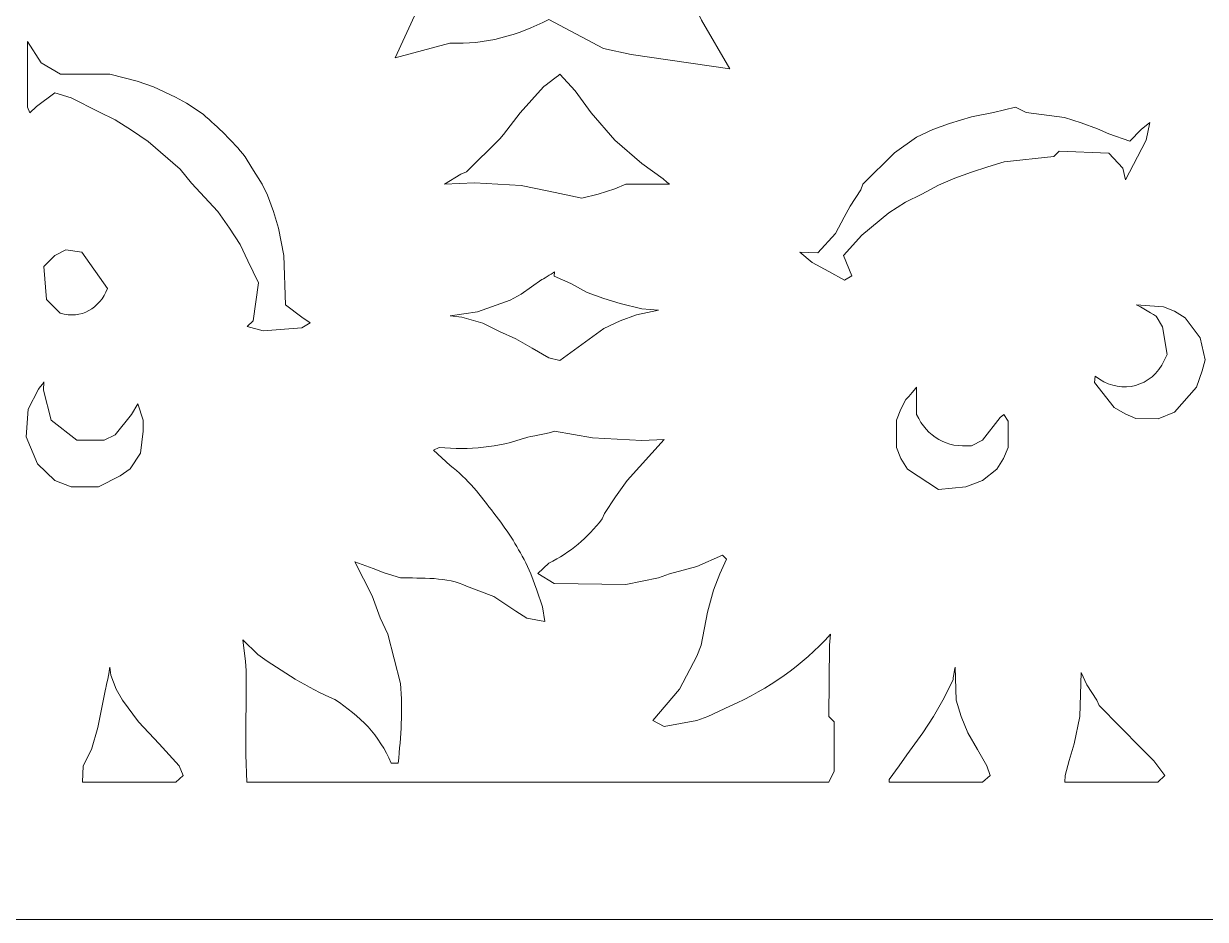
# Model space of a CAD drawing. Header units: centimetres. Extents: x -13.8 to 13.8, y -13.7 to 13.7.
# Drawn here: x 1.98 to 4.453, y -13.671 to -11.796 of the extents above; entities that cross this region are included whole.
import ezdxf

# ---------------------------------------------------------------- set-up
doc = ezdxf.new("R2010")
doc.units = ezdxf.units.CM
doc.header["$MEASUREMENT"] = 0
doc.layers.add('Layer 1', color=7, linetype='Continuous')

msp = doc.modelspace()

# ---------------------------------------------------------------- linework, layer by layer
at = {"layer": 'Layer 1', "lineweight": 0}
msp.add_lwpolyline([(0.73523, -13.67105), (13.55625, -13.67105), (13.55625, -0.86165), (0.73523, -0.86165), (0.73523, -13.67105)], close=True, dxfattribs=at)
at = {"layer": 'Layer 1', "color": 7, "lineweight": 0}
for points, knots in [([(2.677, -10.74153), (2.78119, -10.76878), (2.87949, -10.78077), (2.98712, -10.76458), (2.98712, -10.76458), (2.98712, -10.76458), (2.98752, -11.30618), (2.98752, -11.30618), (2.98752, -11.30618), (2.98752, -11.30618), (2.99855, -11.4081), (2.99855, -11.4081), (2.99855, -11.4081), (2.99855, -11.4081), (3.65331, -11.40809), (3.65331, -11.40809), (3.65331, -11.40809), (3.63749, -11.52107), (3.64339, -11.62031), (3.67654, -11.72964), (3.67654, -11.72964), (3.67654, -11.72964), (3.45537, -11.5961), (3.45537, -11.5961), (3.45537, -11.5961), (3.45537, -11.5961), (3.44698, -11.59171), (3.44698, -11.59171), (3.44698, -11.59171), (3.44698, -11.59171), (3.34316, -11.48844), (3.34316, -11.48844), (3.34316, -11.48844), (3.3325, -11.59816), (3.34943, -11.68981), (3.39841, -11.78848), (3.39841, -11.78848), (3.39841, -11.78848), (3.45786, -11.89058), (3.45786, -11.89058), (3.45786, -11.89058), (3.45786, -11.89058), (3.25154, -11.86087), (3.25154, -11.86087), (3.25154, -11.86087), (3.25154, -11.86087), (3.19307, -11.84812), (3.19307, -11.84812), (3.19307, -11.84812), (3.19307, -11.84812), (3.07877, -11.78716), (3.07877, -11.78716), (3.07877, -11.78716), (3.01249, -11.82105), (2.94674, -11.8401), (2.87171, -11.83669), (2.87171, -11.83669), (2.87171, -11.83669), (2.7572, -11.86757), (2.7572, -11.86757), (2.7572, -11.86757), (2.7572, -11.86757), (2.86692, -11.62868), (2.86692, -11.62868), (2.86692, -11.62868), (2.8978, -11.57955), (2.93074, -11.53764), (2.97551, -11.4997), (2.97551, -11.4997), (2.85608, -11.50467), (2.75376, -11.53362), (2.65317, -11.59895), (2.65317, -11.59895), (2.65317, -11.59895), (2.55051, -11.67211), (2.55051, -11.67211), (2.55051, -11.67211), (2.56919, -11.55381), (2.57678, -11.53342), (2.57678, -11.41247), (2.57678, -11.41247), (2.61356, -11.36638), (2.63089, -11.31778), (2.63089, -11.25854), (2.63089, -11.25854), (2.63089, -11.25854), (2.55659, -11.20864), (2.55659, -11.20864), (2.55659, -11.20864), (2.54154, -11.15739), (2.53145, -11.10863), (2.53222, -11.05473), (2.53222, -11.05473), (2.53222, -11.05473), (2.5046, -10.94842), (2.5046, -10.94842), (2.5046, -10.94842), (2.60117, -11.01375), (2.69642, -11.05624), (2.81207, -11.07584), (2.81207, -11.07584), (2.81207, -11.07584), (2.91817, -11.07489), (2.91817, -11.07489), (2.91817, -11.07489), (2.84406, -11.0143), (2.78863, -10.94821), (2.75148, -10.85904), (2.75148, -10.85904), (2.75148, -10.85904), (2.677, -10.74153), (2.677, -10.74153)], [0, 0, 0, 0, 0.0344828, 0.0344828, 0.0344828, 0.0344828, 0.0689655, 0.0689655, 0.0689655, 0.0689655, 0.1034483, 0.1034483, 0.1034483, 0.1034483, 0.137931, 0.137931, 0.137931, 0.137931, 0.1724138, 0.1724138, 0.1724138, 0.1724138, 0.2068966, 0.2068966, 0.2068966, 0.2068966, 0.2413793, 0.2413793, 0.2413793, 0.2413793, 0.2758621, 0.2758621, 0.2758621, 0.2758621, 0.3103448, 0.3103448, 0.3103448, 0.3103448, 0.3448276, 0.3448276, 0.3448276, 0.3448276, 0.3793103, 0.3793103, 0.3793103, 0.3793103, 0.4137931, 0.4137931, 0.4137931, 0.4137931, 0.4482759, 0.4482759, 0.4482759, 0.4482759, 0.4827586, 0.4827586, 0.4827586, 0.4827586, 0.5172414, 0.5172414, 0.5172414, 0.5172414, 0.5517241, 0.5517241, 0.5517241, 0.5517241, 0.5862069, 0.5862069, 0.5862069, 0.5862069, 0.6206897, 0.6206897, 0.6206897, 0.6206897, 0.6551724, 0.6551724, 0.6551724, 0.6551724, 0.6896552, 0.6896552, 0.6896552, 0.6896552, 0.7241379, 0.7241379, 0.7241379, 0.7241379, 0.7586207, 0.7586207, 0.7586207, 0.7586207, 0.7931034, 0.7931034, 0.7931034, 0.7931034, 0.8275862, 0.8275862, 0.8275862, 0.8275862, 0.862069, 0.862069, 0.862069, 0.862069, 0.8965517, 0.8965517, 0.8965517, 0.8965517, 0.9310345, 0.9310345, 0.9310345, 0.9310345, 1, 1, 1, 1]), ([(4.45741, -11.40809), (4.45741, -11.40809), (5.70995, -11.40809), (5.70995, -11.40809), (5.70995, -11.40809), (5.70995, -11.40809), (5.69815, -11.44257), (5.69815, -11.44257), (5.69815, -11.44257), (5.69815, -11.44257), (5.69815, -11.60315), (5.69815, -11.60315), (5.69815, -11.60315), (5.69815, -11.60315), (5.71262, -11.6725), (5.71262, -11.6725), (5.71262, -11.6725), (5.71262, -11.6725), (5.71548, -11.70698), (5.71548, -11.70698), (5.71548, -11.70698), (5.71548, -11.70698), (5.6406, -11.66221), (5.6406, -11.66221), (5.6406, -11.66221), (5.6406, -11.66221), (5.60612, -11.6466), (5.60612, -11.6466), (5.60612, -11.6466), (5.60612, -11.6466), (5.58307, -11.63707), (5.58307, -11.63707), (5.58307, -11.63707), (5.58307, -11.63707), (5.54859, -11.62392), (5.54859, -11.62392), (5.54859, -11.62392), (5.54859, -11.62392), (5.52592, -11.61209), (5.52592, -11.61209), (5.52592, -11.61209), (5.49221, -11.58944), (5.46268, -11.56637), (5.43697, -11.53457), (5.43697, -11.53457), (5.43697, -11.53457), (5.40249, -11.50009), (5.40249, -11.50009), (5.40249, -11.50009), (5.40249, -11.50009), (5.38802, -11.52295), (5.38802, -11.52295), (5.38802, -11.52295), (5.38802, -11.52295), (5.39659, -11.61497), (5.39659, -11.61497), (5.39659, -11.61497), (5.39659, -11.61497), (5.41106, -11.68392), (5.41106, -11.68392), (5.41106, -11.68392), (5.41106, -11.68392), (5.4204, -11.70699), (5.4204, -11.70699), (5.4204, -11.70699), (5.4204, -11.70699), (5.43583, -11.75271), (5.43583, -11.75271), (5.43583, -11.75271), (5.45623, -11.79631), (5.47718, -11.83653), (5.50555, -11.8754), (5.50555, -11.8754), (5.50555, -11.8754), (5.49888, -11.88511), (5.49888, -11.88511), (5.49888, -11.88511), (5.49888, -11.88511), (5.47964, -11.87998), (5.47964, -11.87998), (5.47964, -11.87998), (5.47964, -11.87998), (5.43392, -11.86969), (5.43392, -11.86969), (5.43392, -11.86969), (5.43392, -11.86969), (5.30742, -11.86511), (5.30742, -11.86511), (5.30742, -11.86511), (5.30742, -11.86511), (5.25008, -11.85236), (5.25008, -11.85236), (5.25008, -11.85236), (5.21751, -11.83789), (5.1874, -11.8232), (5.15827, -11.80264), (5.15827, -11.80264), (5.15827, -11.80264), (5.13808, -11.79692), (5.13808, -11.79692), (5.13808, -11.79692), (5.13808, -11.79692), (5.12855, -11.82169), (5.12855, -11.82169), (5.12855, -11.82169), (5.12855, -11.82169), (5.16017, -11.89064), (5.16017, -11.89064), (5.16017, -11.89064), (5.20436, -11.95866), (5.24971, -12.01656), (5.30741, -12.07352), (5.30741, -12.07352), (5.30741, -12.07352), (5.37618, -12.12818), (5.37618, -12.12818), (5.37618, -12.12818), (5.37618, -12.12818), (5.28455, -12.13503), (5.28455, -12.13503), (5.28455, -12.13503), (5.28455, -12.13503), (5.25007, -12.14532), (5.25007, -12.14532), (5.25007, -12.14532), (5.25007, -12.14532), (5.20398, -12.16458), (5.20398, -12.16458), (5.20398, -12.16458), (5.20398, -12.16458), (5.1695, -12.17543), (5.1695, -12.17543), (5.1695, -12.17543), (5.1695, -12.17543), (5.07787, -12.15561), (5.07787, -12.15561), (5.07787, -12.15561), (5.07787, -12.15561), (5.00892, -12.14093), (5.00892, -12.14093), (5.00892, -12.14093), (5.00892, -12.14093), (4.88279, -12.13199), (4.88279, -12.13199), (4.88279, -12.13199), (4.88279, -12.13199), (4.80206, -12.13199), (4.80206, -12.13199), (4.80206, -12.13199), (4.80206, -12.13199), (4.82492, -12.10741), (4.82492, -12.10741), (4.82492, -12.10741), (4.82492, -12.10741), (4.87273, -12.05158), (4.87273, -12.05158), (4.87273, -12.05158), (4.87273, -12.05158), (4.8958, -12.0171), (4.8958, -12.0171), (4.8958, -12.0171), (4.8958, -12.0171), (4.91903, -11.98262), (4.91903, -11.98262), (4.91903, -11.98262), (4.95409, -11.92984), (4.99542, -11.89155), (5.05312, -11.86393), (5.05312, -11.86393), (5.05312, -11.86393), (5.05293, -11.83612), (5.05293, -11.83612), (5.05293, -11.83612), (4.99901, -11.82125), (4.94929, -11.81649), (4.89386, -11.82469), (4.89386, -11.82469), (4.89386, -11.82469), (4.82491, -11.83612), (4.82491, -11.83612), (4.82491, -11.83612), (4.82491, -11.83612), (4.79043, -11.8466), (4.79043, -11.8466), (4.79043, -11.8466), (4.79043, -11.8466), (4.74452, -11.85994), (4.74452, -11.85994), (4.74452, -11.85994), (4.74452, -11.85994), (4.66983, -11.89576), (4.66983, -11.89576), (4.66983, -11.89576), (4.66983, -11.89576), (4.66316, -11.89481), (4.66316, -11.89481), (4.66316, -11.89481), (4.66316, -11.89481), (4.69859, -11.82165), (4.69859, -11.82165), (4.69859, -11.82165), (4.71134, -11.77728), (4.71878, -11.75328), (4.72468, -11.70679), (4.72468, -11.70679), (4.72468, -11.70679), (4.73307, -11.68393), (4.73307, -11.68393), (4.73307, -11.68393), (4.73307, -11.68393), (4.74659, -11.64945), (4.74659, -11.64945), (4.74659, -11.64945), (4.76622, -11.6104), (4.78831, -11.57801), (4.81935, -11.54695), (4.81935, -11.54695), (4.81935, -11.54695), (4.81935, -11.52904), (4.81935, -11.52904), (4.81935, -11.52904), (4.81935, -11.52904), (4.74447, -11.53743), (4.74447, -11.53743), (4.74447, -11.53743), (4.74447, -11.53743), (4.7214, -11.546), (4.7214, -11.546), (4.7214, -11.546), (4.7214, -11.546), (4.62977, -11.58944), (4.62977, -11.58944), (4.62977, -11.58944), (4.58119, -11.61172), (4.54195, -11.63762), (4.50327, -11.67403), (4.50327, -11.67403), (4.50327, -11.67403), (4.46289, -11.707), (4.46289, -11.707), (4.46289, -11.707), (4.46289, -11.707), (4.45736, -11.64945), (4.45736, -11.64945), (4.45736, -11.64945), (4.45736, -11.64945), (4.45736, -11.61497), (4.45736, -11.61497), (4.45736, -11.61497), (4.45736, -11.61497), (4.45736, -11.54602), (4.45736, -11.54602), (4.45736, -11.54602), (4.45736, -11.54602), (4.44593, -11.53419), (4.44593, -11.53419), (4.44593, -11.53419), (4.44593, -11.53419), (4.44593, -11.44256), (4.44593, -11.44256), (4.44593, -11.44256), (4.44593, -11.44256), (4.45741, -11.40809), (4.45741, -11.40809)], [0, 0, 0, 0, 0.0149254, 0.0149254, 0.0149254, 0.0149254, 0.0298507, 0.0298507, 0.0298507, 0.0298507, 0.0447761, 0.0447761, 0.0447761, 0.0447761, 0.0597015, 0.0597015, 0.0597015, 0.0597015, 0.0746269, 0.0746269, 0.0746269, 0.0746269, 0.0895522, 0.0895522, 0.0895522, 0.0895522, 0.1044776, 0.1044776, 0.1044776, 0.1044776, 0.119403, 0.119403, 0.119403, 0.119403, 0.1343284, 0.1343284, 0.1343284, 0.1343284, 0.1492537, 0.1492537, 0.1492537, 0.1492537, 0.1641791, 0.1641791, 0.1641791, 0.1641791, 0.1791045, 0.1791045, 0.1791045, 0.1791045, 0.1940299, 0.1940299, 0.1940299, 0.1940299, 0.2089552, 0.2089552, 0.2089552, 0.2089552, 0.2238806, 0.2238806, 0.2238806, 0.2238806, 0.238806, 0.238806, 0.238806, 0.238806, 0.2537313, 0.2537313, 0.2537313, 0.2537313, 0.2686567, 0.2686567, 0.2686567, 0.2686567, 0.2835821, 0.2835821, 0.2835821, 0.2835821, 0.2985075, 0.2985075, 0.2985075, 0.2985075, 0.3134328, 0.3134328, 0.3134328, 0.3134328, 0.3283582, 0.3283582, 0.3283582, 0.3283582, 0.3432836, 0.3432836, 0.3432836, 0.3432836, 0.358209, 0.358209, 0.358209, 0.358209, 0.3731343, 0.3731343, 0.3731343, 0.3731343, 0.3880597, 0.3880597, 0.3880597, 0.3880597, 0.4029851, 0.4029851, 0.4029851, 0.4029851, 0.4179104, 0.4179104, 0.4179104, 0.4179104, 0.4328358, 0.4328358, 0.4328358, 0.4328358, 0.4477612, 0.4477612, 0.4477612, 0.4477612, 0.4626866, 0.4626866, 0.4626866, 0.4626866, 0.4776119, 0.4776119, 0.4776119, 0.4776119, 0.4925373, 0.4925373, 0.4925373, 0.4925373, 0.5074627, 0.5074627, 0.5074627, 0.5074627, 0.5223881, 0.5223881, 0.5223881, 0.5223881, 0.5373134, 0.5373134, 0.5373134, 0.5373134, 0.5522388, 0.5522388, 0.5522388, 0.5522388, 0.5671642, 0.5671642, 0.5671642, 0.5671642, 0.5820896, 0.5820896, 0.5820896, 0.5820896, 0.5970149, 0.5970149, 0.5970149, 0.5970149, 0.6119403, 0.6119403, 0.6119403, 0.6119403, 0.6268657, 0.6268657, 0.6268657, 0.6268657, 0.641791, 0.641791, 0.641791, 0.641791, 0.6567164, 0.6567164, 0.6567164, 0.6567164, 0.6716418, 0.6716418, 0.6716418, 0.6716418, 0.6865672, 0.6865672, 0.6865672, 0.6865672, 0.7014925, 0.7014925, 0.7014925, 0.7014925, 0.7164179, 0.7164179, 0.7164179, 0.7164179, 0.7313433, 0.7313433, 0.7313433, 0.7313433, 0.7462687, 0.7462687, 0.7462687, 0.7462687, 0.761194, 0.761194, 0.761194, 0.761194, 0.7761194, 0.7761194, 0.7761194, 0.7761194, 0.7910448, 0.7910448, 0.7910448, 0.7910448, 0.8059701, 0.8059701, 0.8059701, 0.8059701, 0.8208955, 0.8208955, 0.8208955, 0.8208955, 0.8358209, 0.8358209, 0.8358209, 0.8358209, 0.8507463, 0.8507463, 0.8507463, 0.8507463, 0.8656716, 0.8656716, 0.8656716, 0.8656716, 0.880597, 0.880597, 0.880597, 0.880597, 0.8955224, 0.8955224, 0.8955224, 0.8955224, 0.9104478, 0.9104478, 0.9104478, 0.9104478, 0.9253731, 0.9253731, 0.9253731, 0.9253731, 0.9402985, 0.9402985, 0.9402985, 0.9402985, 0.9552239, 0.9552239, 0.9552239, 0.9552239, 0.9701493, 0.9701493, 0.9701493, 0.9701493, 1, 1, 1, 1]), ([(1.98758, -11.83309), (1.98758, -11.83309), (2.01597, -11.87825), (2.01597, -11.87825), (2.01597, -11.87825), (2.01597, -11.87825), (2.05656, -11.90206), (2.05656, -11.90206), (2.05656, -11.90206), (2.05656, -11.90206), (2.16001, -11.90207), (2.16001, -11.90207), (2.16001, -11.90207), (2.16001, -11.90207), (2.21716, -11.91654), (2.21716, -11.91654), (2.21716, -11.91654), (2.21716, -11.91654), (2.25164, -11.92816), (2.25164, -11.92816), (2.25164, -11.92816), (2.25164, -11.92816), (2.29755, -11.94988), (2.29755, -11.94988), (2.29755, -11.94988), (2.29755, -11.94988), (2.32062, -11.96263), (2.32062, -11.96263), (2.32062, -11.96263), (2.32062, -11.96263), (2.3551, -11.98549), (2.3551, -11.98549), (2.3551, -11.98549), (2.38749, -12.01444), (2.41606, -12.04034), (2.44313, -12.07465), (2.44313, -12.07465), (2.44313, -12.07465), (2.45742, -12.09751), (2.45742, -12.09751), (2.45742, -12.09751), (2.45742, -12.09751), (2.47856, -12.13199), (2.47856, -12.13199), (2.47856, -12.13199), (2.47856, -12.13199), (2.4898, -12.15504), (2.4898, -12.15504), (2.4898, -12.15504), (2.4898, -12.15504), (2.50255, -12.18952), (2.50255, -12.18952), (2.50255, -12.18952), (2.50255, -12.18952), (2.51284, -12.224), (2.51284, -12.224), (2.51284, -12.224), (2.51284, -12.224), (2.52427, -12.28152), (2.52427, -12.28152), (2.52427, -12.28152), (2.52427, -12.28152), (2.52731, -12.3846), (2.52731, -12.3846), (2.52731, -12.3846), (2.52731, -12.3846), (2.56181, -12.41069), (2.56181, -12.41069), (2.56181, -12.41069), (2.56181, -12.41069), (2.57914, -12.42212), (2.57914, -12.42212), (2.57914, -12.42212), (2.57914, -12.42212), (2.56181, -12.43241), (2.56181, -12.43241), (2.56181, -12.43241), (2.56181, -12.43241), (2.48122, -12.43926), (2.48122, -12.43926), (2.48122, -12.43926), (2.48122, -12.43926), (2.44712, -12.42973), (2.44712, -12.42973), (2.44712, -12.42973), (2.44712, -12.42973), (2.46027, -12.4183), (2.46027, -12.4183), (2.46027, -12.4183), (2.46027, -12.4183), (2.47093, -12.33866), (2.47093, -12.33866), (2.47093, -12.33866), (2.47093, -12.33866), (2.44884, -12.29275), (2.44884, -12.29275), (2.44884, -12.29275), (2.44884, -12.29275), (2.43265, -12.25846), (2.43265, -12.25846), (2.43265, -12.25846), (2.43265, -12.25846), (2.41056, -12.22398), (2.41056, -12.22398), (2.41056, -12.22398), (2.41056, -12.22398), (2.38635, -12.1895), (2.38635, -12.1895), (2.38635, -12.1895), (2.38635, -12.1895), (2.33092, -12.13007), (2.33092, -12.13007), (2.33092, -12.13007), (2.33092, -12.13007), (2.30729, -12.10033), (2.30729, -12.10033), (2.30729, -12.10033), (2.30729, -12.10033), (2.24003, -12.04299), (2.24003, -12.04299), (2.24003, -12.04299), (2.24003, -12.04299), (2.20555, -12.01878), (2.20555, -12.01878), (2.20555, -12.01878), (2.20555, -12.01878), (2.17107, -11.99706), (2.17107, -11.99706), (2.17107, -11.99706), (2.17107, -11.99706), (2.13659, -11.9805), (2.13659, -11.9805), (2.13659, -11.9805), (2.13659, -11.9805), (2.07925, -11.95097), (2.07925, -11.95097), (2.07925, -11.95097), (2.07925, -11.95097), (2.04496, -11.94049), (2.04496, -11.94049), (2.04496, -11.94049), (2.04496, -11.94049), (2.00667, -11.96944), (2.00667, -11.96944), (2.00667, -11.96944), (2.00667, -11.96944), (1.9922, -11.98259), (1.9922, -11.98259), (1.9922, -11.98259), (1.9922, -11.98259), (1.98762, -11.97097), (1.98762, -11.97097), (1.98762, -11.97097), (1.98762, -11.97097), (1.98763, -11.83309), (1.98763, -11.83309), (1.98763, -11.83309), (1.98763, -11.83309), (1.98758, -11.83309), (1.98758, -11.83309)], [0, 0, 0, 0, 0.0243902, 0.0243902, 0.0243902, 0.0243902, 0.0487805, 0.0487805, 0.0487805, 0.0487805, 0.0731707, 0.0731707, 0.0731707, 0.0731707, 0.097561, 0.097561, 0.097561, 0.097561, 0.1219512, 0.1219512, 0.1219512, 0.1219512, 0.1463415, 0.1463415, 0.1463415, 0.1463415, 0.1707317, 0.1707317, 0.1707317, 0.1707317, 0.195122, 0.195122, 0.195122, 0.195122, 0.2195122, 0.2195122, 0.2195122, 0.2195122, 0.2439024, 0.2439024, 0.2439024, 0.2439024, 0.2682927, 0.2682927, 0.2682927, 0.2682927, 0.2926829, 0.2926829, 0.2926829, 0.2926829, 0.3170732, 0.3170732, 0.3170732, 0.3170732, 0.3414634, 0.3414634, 0.3414634, 0.3414634, 0.3658537, 0.3658537, 0.3658537, 0.3658537, 0.3902439, 0.3902439, 0.3902439, 0.3902439, 0.4146341, 0.4146341, 0.4146341, 0.4146341, 0.4390244, 0.4390244, 0.4390244, 0.4390244, 0.4634146, 0.4634146, 0.4634146, 0.4634146, 0.4878049, 0.4878049, 0.4878049, 0.4878049, 0.5121951, 0.5121951, 0.5121951, 0.5121951, 0.5365854, 0.5365854, 0.5365854, 0.5365854, 0.5609756, 0.5609756, 0.5609756, 0.5609756, 0.5853659, 0.5853659, 0.5853659, 0.5853659, 0.6097561, 0.6097561, 0.6097561, 0.6097561, 0.6341463, 0.6341463, 0.6341463, 0.6341463, 0.6585366, 0.6585366, 0.6585366, 0.6585366, 0.6829268, 0.6829268, 0.6829268, 0.6829268, 0.7073171, 0.7073171, 0.7073171, 0.7073171, 0.7317073, 0.7317073, 0.7317073, 0.7317073, 0.7560976, 0.7560976, 0.7560976, 0.7560976, 0.7804878, 0.7804878, 0.7804878, 0.7804878, 0.804878, 0.804878, 0.804878, 0.804878, 0.8292683, 0.8292683, 0.8292683, 0.8292683, 0.8536585, 0.8536585, 0.8536585, 0.8536585, 0.8780488, 0.8780488, 0.8780488, 0.8780488, 0.902439, 0.902439, 0.902439, 0.902439, 0.9268293, 0.9268293, 0.9268293, 0.9268293, 0.9512195, 0.9512195, 0.9512195, 0.9512195, 1, 1, 1, 1]), ([(3.10182, -11.90204), (3.10182, -11.90204), (3.13421, -11.93691), (3.13421, -11.93691), (3.13421, -11.93691), (3.13421, -11.93691), (3.16773, -11.98263), (3.16773, -11.98263), (3.16773, -11.98263), (3.16773, -11.98263), (3.2167, -12.04015), (3.2167, -12.04015), (3.2167, -12.04015), (3.2167, -12.04015), (3.27385, -12.08873), (3.27385, -12.08873), (3.27385, -12.08873), (3.27385, -12.08873), (3.31806, -12.12053), (3.31806, -12.12053), (3.31806, -12.12053), (3.31806, -12.12053), (3.32587, -12.12815), (3.32587, -12.12815), (3.32587, -12.12815), (3.32587, -12.12815), (3.33177, -12.13196), (3.33177, -12.13196), (3.33177, -12.13196), (3.33177, -12.13196), (3.23974, -12.13197), (3.23974, -12.13197), (3.23974, -12.13197), (3.23974, -12.13197), (3.21669, -12.1415), (3.21669, -12.1415), (3.21669, -12.1415), (3.21669, -12.1415), (3.18221, -12.15293), (3.18221, -12.15293), (3.18221, -12.15293), (3.18221, -12.15293), (3.14773, -12.1615), (3.14773, -12.1615), (3.14773, -12.1615), (3.14773, -12.1615), (3.12468, -12.15674), (3.12468, -12.15674), (3.12468, -12.15674), (3.12468, -12.15674), (3.07877, -12.14645), (3.07877, -12.14645), (3.07877, -12.14645), (3.07877, -12.14645), (3.02125, -12.13502), (3.02125, -12.13502), (3.02125, -12.13502), (3.02125, -12.13502), (2.92296, -12.12949), (2.92296, -12.12949), (2.92296, -12.12949), (2.92296, -12.12949), (2.86068, -12.13177), (2.86068, -12.13177), (2.86068, -12.13177), (2.86068, -12.13177), (2.89478, -12.11121), (2.89478, -12.11121), (2.89478, -12.11121), (2.89478, -12.11121), (2.90658, -12.10645), (2.90658, -12.10645), (2.90658, -12.10645), (2.90658, -12.10645), (2.97611, -12.03731), (2.97611, -12.03731), (2.97611, -12.03731), (2.97611, -12.03731), (2.9841, -12.02834), (2.9841, -12.02834), (2.9841, -12.02834), (2.9841, -12.02834), (3.0186, -11.98262), (3.0186, -11.98262), (3.0186, -11.98262), (3.0186, -11.98262), (3.06773, -11.92796), (3.06773, -11.92796), (3.06773, -11.92796), (3.06771, -11.92797), (3.09629, -11.9072), (3.10182, -11.90204)], [0, 0, 0, 0, 0.0416667, 0.0416667, 0.0416667, 0.0416667, 0.0833333, 0.0833333, 0.0833333, 0.0833333, 0.125, 0.125, 0.125, 0.125, 0.1666667, 0.1666667, 0.1666667, 0.1666667, 0.2083333, 0.2083333, 0.2083333, 0.2083333, 0.25, 0.25, 0.25, 0.25, 0.2916667, 0.2916667, 0.2916667, 0.2916667, 0.3333333, 0.3333333, 0.3333333, 0.3333333, 0.375, 0.375, 0.375, 0.375, 0.4166667, 0.4166667, 0.4166667, 0.4166667, 0.4583333, 0.4583333, 0.4583333, 0.4583333, 0.5, 0.5, 0.5, 0.5, 0.5416667, 0.5416667, 0.5416667, 0.5416667, 0.5833333, 0.5833333, 0.5833333, 0.5833333, 0.625, 0.625, 0.625, 0.625, 0.6666667, 0.6666667, 0.6666667, 0.6666667, 0.7083333, 0.7083333, 0.7083333, 0.7083333, 0.75, 0.75, 0.75, 0.75, 0.7916667, 0.7916667, 0.7916667, 0.7916667, 0.8333333, 0.8333333, 0.8333333, 0.8333333, 0.875, 0.875, 0.875, 0.875, 0.9166667, 0.9166667, 0.9166667, 0.9166667, 1, 1, 1, 1]), ([(4.05545, -11.97102), (4.05545, -11.97102), (4.07831, -11.98227), (4.07831, -11.98227), (4.07831, -11.98227), (4.07831, -11.98227), (4.15851, -11.99237), (4.15851, -11.99237), (4.15851, -11.99237), (4.15851, -11.99237), (4.19298, -12.00378), (4.19298, -12.00378), (4.19298, -12.00378), (4.19298, -12.00378), (4.22746, -12.01616), (4.22746, -12.01616), (4.22746, -12.01616), (4.22746, -12.01616), (4.25072, -12.02685), (4.25072, -12.02685), (4.25072, -12.02685), (4.25072, -12.02685), (4.29472, -12.04188), (4.29472, -12.04188), (4.29472, -12.04188), (4.29472, -12.04188), (4.31853, -12.01788), (4.31853, -12.01788), (4.31853, -12.01788), (4.31853, -12.01788), (4.33681, -12.00264), (4.33681, -12.00264), (4.33681, -12.00264), (4.33681, -12.00264), (4.32919, -12.04018), (4.32919, -12.04018), (4.32919, -12.04018), (4.32919, -12.04018), (4.31091, -12.07466), (4.31091, -12.07466), (4.31091, -12.07466), (4.31091, -12.07466), (4.28614, -12.12324), (4.28614, -12.12324), (4.28614, -12.12324), (4.28614, -12.12324), (4.28024, -12.09847), (4.28024, -12.09847), (4.28024, -12.09847), (4.28024, -12.09847), (4.25072, -12.06685), (4.25072, -12.06685), (4.25072, -12.06685), (4.25072, -12.06685), (4.14726, -12.06302), (4.14726, -12.06302), (4.14726, -12.06302), (4.14726, -12.06302), (4.13583, -12.07426), (4.13583, -12.07426), (4.13583, -12.07426), (4.13583, -12.07426), (4.03201, -12.08514), (4.03201, -12.08514), (4.03201, -12.08514), (4.03201, -12.08514), (3.99772, -12.0958), (3.99772, -12.0958), (3.99772, -12.0958), (3.99772, -12.0958), (3.96325, -12.10704), (3.96325, -12.10704), (3.96325, -12.10704), (3.96325, -12.10704), (3.92877, -12.11943), (3.92877, -12.11943), (3.92877, -12.11943), (3.92877, -12.11943), (3.8943, -12.1339), (3.8943, -12.1339), (3.8943, -12.1339), (3.8943, -12.1339), (3.85982, -12.15295), (3.85982, -12.15295), (3.85982, -12.15295), (3.85982, -12.15295), (3.82532, -12.16951), (3.82532, -12.16951), (3.82532, -12.16951), (3.82532, -12.16951), (3.79084, -12.19219), (3.79084, -12.19219), (3.79084, -12.19219), (3.79084, -12.19219), (3.73369, -12.23849), (3.73369, -12.23849), (3.73369, -12.23849), (3.73369, -12.23849), (3.69599, -12.28154), (3.69599, -12.28154), (3.69599, -12.28154), (3.69599, -12.28154), (3.71332, -12.32421), (3.71332, -12.32421), (3.71332, -12.32421), (3.71332, -12.32421), (3.69808, -12.33316), (3.69808, -12.33316), (3.69808, -12.33316), (3.69808, -12.33316), (3.66472, -12.31487), (3.66472, -12.31487), (3.66472, -12.31487), (3.66472, -12.31487), (3.63027, -12.29564), (3.63027, -12.29564), (3.63027, -12.29564), (3.63027, -12.29564), (3.60434, -12.27468), (3.60434, -12.27468), (3.60434, -12.27468), (3.60434, -12.27468), (3.64167, -12.27564), (3.64167, -12.27564), (3.64167, -12.27564), (3.64167, -12.27564), (3.67922, -12.23523), (3.67922, -12.23523), (3.67922, -12.23523), (3.67922, -12.23523), (3.69713, -12.20076), (3.69713, -12.20076), (3.69713, -12.20076), (3.69713, -12.20076), (3.70988, -12.17811), (3.70988, -12.17811), (3.70988, -12.17811), (3.70988, -12.17811), (3.7316, -12.14361), (3.7316, -12.14361), (3.7316, -12.14361), (3.7316, -12.14361), (3.73637, -12.13199), (3.73637, -12.13199), (3.73637, -12.13199), (3.73637, -12.13199), (3.80264, -12.06609), (3.80264, -12.06609), (3.80264, -12.06609), (3.80264, -12.06609), (3.84836, -12.0333), (3.84836, -12.0333), (3.84836, -12.0333), (3.84836, -12.0333), (3.88287, -12.01788), (3.88287, -12.01788), (3.88287, -12.01788), (3.88287, -12.01788), (3.91734, -12.00473), (3.91734, -12.00473), (3.91734, -12.00473), (3.91734, -12.00473), (3.96325, -11.99121), (3.96325, -11.99121), (3.96325, -11.99121), (3.96325, -11.99121), (4.00934, -11.98227), (4.00934, -11.98227), (4.00934, -11.98227), (4.00934, -11.98227), (4.05545, -11.97102), (4.05545, -11.97102)], [0, 0, 0, 0, 0.0227273, 0.0227273, 0.0227273, 0.0227273, 0.0454545, 0.0454545, 0.0454545, 0.0454545, 0.0681818, 0.0681818, 0.0681818, 0.0681818, 0.0909091, 0.0909091, 0.0909091, 0.0909091, 0.1136364, 0.1136364, 0.1136364, 0.1136364, 0.1363636, 0.1363636, 0.1363636, 0.1363636, 0.1590909, 0.1590909, 0.1590909, 0.1590909, 0.1818182, 0.1818182, 0.1818182, 0.1818182, 0.2045455, 0.2045455, 0.2045455, 0.2045455, 0.2272727, 0.2272727, 0.2272727, 0.2272727, 0.25, 0.25, 0.25, 0.25, 0.2727273, 0.2727273, 0.2727273, 0.2727273, 0.2954545, 0.2954545, 0.2954545, 0.2954545, 0.3181818, 0.3181818, 0.3181818, 0.3181818, 0.3409091, 0.3409091, 0.3409091, 0.3409091, 0.3636364, 0.3636364, 0.3636364, 0.3636364, 0.3863636, 0.3863636, 0.3863636, 0.3863636, 0.4090909, 0.4090909, 0.4090909, 0.4090909, 0.4318182, 0.4318182, 0.4318182, 0.4318182, 0.4545455, 0.4545455, 0.4545455, 0.4545455, 0.4772727, 0.4772727, 0.4772727, 0.4772727, 0.5, 0.5, 0.5, 0.5, 0.5227273, 0.5227273, 0.5227273, 0.5227273, 0.5454545, 0.5454545, 0.5454545, 0.5454545, 0.5681818, 0.5681818, 0.5681818, 0.5681818, 0.5909091, 0.5909091, 0.5909091, 0.5909091, 0.6136364, 0.6136364, 0.6136364, 0.6136364, 0.6363636, 0.6363636, 0.6363636, 0.6363636, 0.6590909, 0.6590909, 0.6590909, 0.6590909, 0.6818182, 0.6818182, 0.6818182, 0.6818182, 0.7045455, 0.7045455, 0.7045455, 0.7045455, 0.7272727, 0.7272727, 0.7272727, 0.7272727, 0.75, 0.75, 0.75, 0.75, 0.7727273, 0.7727273, 0.7727273, 0.7727273, 0.7954545, 0.7954545, 0.7954545, 0.7954545, 0.8181818, 0.8181818, 0.8181818, 0.8181818, 0.8409091, 0.8409091, 0.8409091, 0.8409091, 0.8636364, 0.8636364, 0.8636364, 0.8636364, 0.8863636, 0.8863636, 0.8863636, 0.8863636, 0.9090909, 0.9090909, 0.9090909, 0.9090909, 0.9318182, 0.9318182, 0.9318182, 0.9318182, 0.9545455, 0.9545455, 0.9545455, 0.9545455, 1, 1, 1, 1]), ([(2.06796, -12.26971), (2.06796, -12.26971), (2.1013, -12.27468), (2.1013, -12.27468), (2.1013, -12.27468), (2.1013, -12.27468), (2.15483, -12.35048), (2.15483, -12.35048), (2.15483, -12.35048), (2.13882, -12.3922), (2.10017, -12.41506), (2.05633, -12.40192), (2.05633, -12.40192), (2.05633, -12.40192), (2.02757, -12.37316), (2.02757, -12.37316), (2.02757, -12.37316), (2.02757, -12.37316), (2.02204, -12.30421), (2.02204, -12.30421), (2.02204, -12.30421), (2.02204, -12.30421), (2.0449, -12.28116), (2.0449, -12.28116), (2.0449, -12.28116), (2.0449, -12.28116), (2.06796, -12.26971), (2.06796, -12.26971)], [0, 0, 0, 0, 0.125, 0.125, 0.125, 0.125, 0.25, 0.25, 0.25, 0.25, 0.375, 0.375, 0.375, 0.375, 0.5, 0.5, 0.5, 0.5, 0.625, 0.625, 0.625, 0.625, 0.75, 0.75, 0.75, 0.75, 1, 1, 1, 1]), ([(3.09057, -12.31564), (3.09057, -12.31564), (3.0902, -12.32458), (3.0902, -12.32458), (3.0902, -12.32458), (3.0902, -12.32458), (3.12468, -12.33982), (3.12468, -12.33982), (3.12468, -12.33982), (3.12468, -12.33982), (3.15916, -12.35866), (3.15916, -12.35866), (3.15916, -12.35866), (3.15916, -12.35866), (3.19364, -12.37141), (3.19364, -12.37141), (3.19364, -12.37141), (3.19364, -12.37141), (3.22812, -12.38207), (3.22812, -12.38207), (3.22812, -12.38207), (3.22812, -12.38207), (3.27384, -12.3931), (3.27384, -12.3931), (3.27384, -12.3931), (3.27384, -12.3931), (3.30871, -12.39577), (3.30871, -12.39577), (3.30871, -12.39577), (3.30871, -12.39577), (3.26241, -12.40585), (3.26241, -12.40585), (3.26241, -12.40585), (3.26241, -12.40585), (3.22812, -12.41823), (3.22812, -12.41823), (3.22812, -12.41823), (3.22812, -12.41823), (3.19364, -12.43442), (3.19364, -12.43442), (3.19364, -12.43442), (3.19364, -12.43442), (3.14773, -12.46794), (3.14773, -12.46794), (3.14773, -12.46794), (3.14773, -12.46794), (3.10161, -12.50128), (3.10161, -12.50128), (3.10161, -12.50128), (3.10161, -12.50128), (3.07875, -12.49575), (3.07875, -12.49575), (3.07875, -12.49575), (3.07875, -12.49575), (3.04427, -12.47535), (3.04427, -12.47535), (3.04427, -12.47535), (3.04427, -12.47535), (3.00979, -12.45574), (3.00979, -12.45574), (3.00979, -12.45574), (3.00979, -12.45574), (2.97531, -12.44031), (2.97531, -12.44031), (2.97531, -12.44031), (2.97531, -12.44031), (2.94083, -12.42298), (2.94083, -12.42298), (2.94083, -12.42298), (2.94083, -12.42298), (2.89683, -12.4106), (2.89683, -12.4106), (2.89683, -12.4106), (2.89683, -12.4106), (2.87206, -12.40756), (2.87206, -12.40756), (2.87206, -12.40756), (2.87206, -12.40756), (2.92921, -12.39899), (2.92921, -12.39899), (2.92921, -12.39899), (2.92921, -12.39899), (2.99816, -12.37518), (2.99816, -12.37518), (2.99816, -12.37518), (2.99816, -12.37518), (3.02121, -12.36243), (3.02121, -12.36243), (3.02121, -12.36243), (3.02121, -12.36243), (3.06426, -12.33176), (3.06426, -12.33176), (3.06426, -12.33176), (3.06427, -12.33183), (3.08467, -12.3204), (3.09057, -12.31564)], [0, 0, 0, 0, 0.04, 0.04, 0.04, 0.04, 0.08, 0.08, 0.08, 0.08, 0.12, 0.12, 0.12, 0.12, 0.16, 0.16, 0.16, 0.16, 0.2, 0.2, 0.2, 0.2, 0.24, 0.24, 0.24, 0.24, 0.28, 0.28, 0.28, 0.28, 0.32, 0.32, 0.32, 0.32, 0.36, 0.36, 0.36, 0.36, 0.4, 0.4, 0.4, 0.4, 0.44, 0.44, 0.44, 0.44, 0.48, 0.48, 0.48, 0.48, 0.52, 0.52, 0.52, 0.52, 0.56, 0.56, 0.56, 0.56, 0.6, 0.6, 0.6, 0.6, 0.64, 0.64, 0.64, 0.64, 0.68, 0.68, 0.68, 0.68, 0.72, 0.72, 0.72, 0.72, 0.76, 0.76, 0.76, 0.76, 0.8, 0.8, 0.8, 0.8, 0.84, 0.84, 0.84, 0.84, 0.88, 0.88, 0.88, 0.88, 0.92, 0.92, 0.92, 0.92, 1, 1, 1, 1]), ([(4.30824, -12.38459), (4.30824, -12.38459), (4.36539, -12.38859), (4.36539, -12.38859), (4.36539, -12.38859), (4.36539, -12.38859), (4.38844, -12.39793), (4.38844, -12.39793), (4.38844, -12.39793), (4.38844, -12.39793), (4.41053, -12.41182), (4.41053, -12.41182), (4.41053, -12.41182), (4.41053, -12.41182), (4.44196, -12.45373), (4.44196, -12.45373), (4.44196, -12.45373), (4.44196, -12.45373), (4.45262, -12.49964), (4.45262, -12.49964), (4.45262, -12.49964), (4.45262, -12.49964), (4.44675, -12.5227), (4.44675, -12.5227), (4.44675, -12.5227), (4.44675, -12.5227), (4.43437, -12.55718), (4.43437, -12.55718), (4.43437, -12.55718), (4.43437, -12.55718), (4.38846, -12.60957), (4.38846, -12.60957), (4.38846, -12.60957), (4.38846, -12.60957), (4.35398, -12.6233), (4.35398, -12.6233), (4.35398, -12.6233), (4.35398, -12.6233), (4.30789, -12.62235), (4.30789, -12.62235), (4.30789, -12.62235), (4.30789, -12.62235), (4.28503, -12.61264), (4.28503, -12.61264), (4.28503, -12.61264), (4.28503, -12.61264), (4.26198, -12.5993), (4.26198, -12.5993), (4.26198, -12.5993), (4.26198, -12.5993), (4.22102, -12.54749), (4.22102, -12.54749), (4.22102, -12.54749), (4.22102, -12.54749), (4.22271, -12.53415), (4.22271, -12.53415), (4.22271, -12.53415), (4.26787, -12.57072), (4.33111, -12.56177), (4.36178, -12.51092), (4.36178, -12.51092), (4.36178, -12.51092), (4.37302, -12.48825), (4.37302, -12.48825), (4.37302, -12.48825), (4.37302, -12.48825), (4.36368, -12.43073), (4.36368, -12.43073), (4.36368, -12.43073), (4.36368, -12.43073), (4.34995, -12.40864), (4.34995, -12.40864), (4.34995, -12.40864), (4.34996, -12.40861), (4.31472, -12.38594), (4.30824, -12.38459)], [0, 0, 0, 0, 0.05, 0.05, 0.05, 0.05, 0.1, 0.1, 0.1, 0.1, 0.15, 0.15, 0.15, 0.15, 0.2, 0.2, 0.2, 0.2, 0.25, 0.25, 0.25, 0.25, 0.3, 0.3, 0.3, 0.3, 0.35, 0.35, 0.35, 0.35, 0.4, 0.4, 0.4, 0.4, 0.45, 0.45, 0.45, 0.45, 0.5, 0.5, 0.5, 0.5, 0.55, 0.55, 0.55, 0.55, 0.6, 0.6, 0.6, 0.6, 0.65, 0.65, 0.65, 0.65, 0.7, 0.7, 0.7, 0.7, 0.75, 0.75, 0.75, 0.75, 0.8, 0.8, 0.8, 0.8, 0.85, 0.85, 0.85, 0.85, 0.9, 0.9, 0.9, 0.9, 1, 1, 1, 1]), ([(2.02205, -12.54556), (2.02205, -12.54556), (2.0211, -12.56308), (2.0211, -12.56308), (2.0211, -12.56308), (2.0211, -12.56308), (2.03729, -12.62613), (2.03729, -12.62613), (2.03729, -12.62613), (2.03729, -12.62613), (2.09063, -12.66785), (2.09063, -12.66785), (2.09063, -12.66785), (2.09063, -12.66785), (2.14815, -12.66785), (2.14815, -12.66785), (2.14815, -12.66785), (2.14815, -12.66785), (2.17101, -12.65682), (2.17101, -12.65682), (2.17101, -12.65682), (2.17101, -12.65682), (2.20549, -12.61435), (2.20549, -12.61435), (2.20549, -12.61435), (2.20549, -12.61435), (2.21883, -12.59168), (2.21883, -12.59168), (2.21883, -12.59168), (2.21883, -12.59168), (2.22949, -12.62616), (2.22949, -12.62616), (2.22949, -12.62616), (2.22949, -12.62616), (2.22949, -12.64883), (2.22949, -12.64883), (2.22949, -12.64883), (2.22949, -12.64883), (2.22399, -12.69513), (2.22399, -12.69513), (2.22399, -12.69513), (2.22399, -12.69513), (2.20264, -12.72789), (2.20264, -12.72789), (2.20264, -12.72789), (2.20264, -12.72789), (2.18168, -12.74257), (2.18168, -12.74257), (2.18168, -12.74257), (2.18168, -12.74257), (2.13652, -12.7658), (2.13652, -12.7658), (2.13652, -12.7658), (2.13652, -12.7658), (2.07918, -12.7658), (2.07918, -12.7658), (2.07918, -12.7658), (2.07918, -12.7658), (2.04489, -12.75228), (2.04489, -12.75228), (2.04489, -12.75228), (2.04489, -12.75228), (2.00832, -12.7178), (2.00832, -12.7178), (2.00832, -12.7178), (2.00832, -12.7178), (1.98451, -12.66065), (1.98451, -12.66065), (1.98451, -12.66065), (1.98451, -12.66065), (1.98927, -12.60313), (1.98927, -12.60313), (1.98927, -12.60313), (1.98927, -12.60313), (2.01041, -12.56103), (2.01041, -12.56103), (2.01041, -12.56103), (2.01044, -12.56099), (2.01901, -12.55128), (2.02205, -12.54556)], [0, 0, 0, 0, 0.047619, 0.047619, 0.047619, 0.047619, 0.0952381, 0.0952381, 0.0952381, 0.0952381, 0.1428571, 0.1428571, 0.1428571, 0.1428571, 0.1904762, 0.1904762, 0.1904762, 0.1904762, 0.2380952, 0.2380952, 0.2380952, 0.2380952, 0.2857143, 0.2857143, 0.2857143, 0.2857143, 0.3333333, 0.3333333, 0.3333333, 0.3333333, 0.3809524, 0.3809524, 0.3809524, 0.3809524, 0.4285714, 0.4285714, 0.4285714, 0.4285714, 0.4761905, 0.4761905, 0.4761905, 0.4761905, 0.5238095, 0.5238095, 0.5238095, 0.5238095, 0.5714286, 0.5714286, 0.5714286, 0.5714286, 0.6190476, 0.6190476, 0.6190476, 0.6190476, 0.6666667, 0.6666667, 0.6666667, 0.6666667, 0.7142857, 0.7142857, 0.7142857, 0.7142857, 0.7619048, 0.7619048, 0.7619048, 0.7619048, 0.8095238, 0.8095238, 0.8095238, 0.8095238, 0.8571429, 0.8571429, 0.8571429, 0.8571429, 0.9047619, 0.9047619, 0.9047619, 0.9047619, 1, 1, 1, 1]), ([(3.84876, -12.55681), (3.84876, -12.55681), (3.84876, -12.61433), (3.84876, -12.61433), (3.84876, -12.61433), (3.87027, -12.661), (3.91218, -12.68463), (3.96325, -12.67947), (3.96325, -12.67947), (3.96325, -12.67947), (3.9863, -12.66823), (3.9863, -12.66823), (3.9863, -12.66823), (3.9863, -12.66823), (4.02382, -12.62023), (4.02382, -12.62023), (4.02382, -12.62023), (4.02382, -12.62023), (4.03144, -12.61433), (4.03144, -12.61433), (4.03144, -12.61433), (4.03144, -12.61433), (4.04001, -12.62822), (4.04001, -12.62822), (4.04001, -12.62822), (4.04001, -12.62822), (4.04001, -12.68328), (4.04001, -12.68328), (4.04001, -12.68328), (4.04001, -12.68328), (4.0303, -12.70651), (4.0303, -12.70651), (4.0303, -12.70651), (4.0303, -12.70651), (4.01696, -12.72842), (4.01696, -12.72842), (4.01696, -12.72842), (4.01696, -12.72842), (3.98629, -12.75223), (3.98629, -12.75223), (3.98629, -12.75223), (3.98629, -12.75223), (3.95181, -12.76575), (3.95181, -12.76575), (3.95181, -12.76575), (3.95181, -12.76575), (3.89429, -12.77125), (3.89429, -12.77125), (3.89429, -12.77125), (3.89429, -12.77125), (3.82952, -12.72839), (3.82952, -12.72839), (3.82952, -12.72839), (3.82952, -12.72839), (3.81597, -12.70648), (3.81597, -12.70648), (3.81597, -12.70648), (3.81597, -12.70648), (3.80626, -12.68325), (3.80626, -12.68325), (3.80626, -12.68325), (3.80626, -12.68325), (3.80626, -12.6261), (3.80626, -12.6261), (3.80626, -12.6261), (3.80626, -12.6261), (3.81597, -12.60305), (3.81597, -12.60305), (3.81597, -12.60305), (3.81597, -12.60305), (3.82626, -12.58305), (3.82626, -12.58305), (3.82626, -12.58305), (3.82627, -12.58311), (3.844, -12.56308), (3.84876, -12.55681)], [0, 0, 0, 0, 0.05, 0.05, 0.05, 0.05, 0.1, 0.1, 0.1, 0.1, 0.15, 0.15, 0.15, 0.15, 0.2, 0.2, 0.2, 0.2, 0.25, 0.25, 0.25, 0.25, 0.3, 0.3, 0.3, 0.3, 0.35, 0.35, 0.35, 0.35, 0.4, 0.4, 0.4, 0.4, 0.45, 0.45, 0.45, 0.45, 0.5, 0.5, 0.5, 0.5, 0.55, 0.55, 0.55, 0.55, 0.6, 0.6, 0.6, 0.6, 0.65, 0.65, 0.65, 0.65, 0.7, 0.7, 0.7, 0.7, 0.75, 0.75, 0.75, 0.75, 0.8, 0.8, 0.8, 0.8, 0.85, 0.85, 0.85, 0.85, 0.9, 0.9, 0.9, 0.9, 1, 1, 1, 1]), ([(3.09057, -12.64883), (3.09057, -12.64883), (3.17039, -12.6633), (3.17039, -12.6633), (3.17039, -12.6633), (3.17039, -12.6633), (3.27382, -12.6688), (3.27382, -12.6688), (3.27382, -12.6688), (3.27382, -12.6688), (3.32012, -12.66652), (3.32012, -12.66652), (3.32012, -12.66652), (3.32012, -12.66652), (3.24257, -12.75225), (3.24257, -12.75225), (3.24257, -12.75225), (3.24257, -12.75225), (3.21839, -12.78673), (3.21839, -12.78673), (3.21839, -12.78673), (3.21839, -12.78673), (3.19572, -12.82121), (3.19572, -12.82121), (3.19572, -12.82121), (3.19572, -12.82121), (3.19077, -12.83283), (3.19077, -12.83283), (3.19077, -12.83283), (3.15894, -12.87302), (3.12465, -12.90255), (3.07893, -12.92559), (3.07893, -12.92559), (3.07893, -12.92559), (3.0557, -12.94673), (3.0557, -12.94673), (3.0557, -12.94673), (3.0557, -12.94673), (3.09018, -12.96808), (3.09018, -12.96808), (3.09018, -12.96808), (3.09018, -12.96808), (3.23991, -12.97036), (3.23991, -12.97036), (3.23991, -12.97036), (3.23991, -12.97036), (3.3083, -12.95626), (3.3083, -12.95626), (3.3083, -12.95626), (3.3083, -12.95626), (3.33135, -12.94769), (3.33135, -12.94769), (3.33135, -12.94769), (3.33135, -12.94769), (3.38887, -12.93245), (3.38887, -12.93245), (3.38887, -12.93245), (3.38887, -12.93245), (3.4424, -12.90882), (3.4424, -12.90882), (3.4424, -12.90882), (3.4424, -12.90882), (3.45097, -12.91702), (3.45097, -12.91702), (3.45097, -12.91702), (3.45097, -12.91702), (3.43687, -12.94769), (3.43687, -12.94769), (3.43687, -12.94769), (3.43687, -12.94769), (3.42335, -12.98217), (3.42335, -12.98217), (3.42335, -12.98217), (3.42335, -12.98217), (3.41097, -13.02808), (3.41097, -13.02808), (3.41097, -13.02808), (3.41097, -13.02808), (3.39763, -13.09687), (3.39763, -13.09687), (3.39763, -13.09687), (3.39763, -13.09687), (3.38887, -13.1201), (3.38887, -13.1201), (3.38887, -13.1201), (3.38887, -13.1201), (3.35249, -13.18887), (3.35249, -13.18887), (3.35249, -13.18887), (3.35249, -13.18887), (3.29687, -13.25478), (3.29687, -13.25478), (3.29687, -13.25478), (3.29687, -13.25478), (3.3201, -13.26753), (3.3201, -13.26753), (3.3201, -13.26753), (3.3201, -13.26753), (3.38887, -13.25478), (3.38887, -13.25478), (3.38887, -13.25478), (3.38887, -13.25478), (3.41173, -13.24658), (3.41173, -13.24658), (3.41173, -13.24658), (3.41173, -13.24658), (3.45785, -13.22504), (3.45785, -13.22504), (3.45785, -13.22504), (3.53939, -13.18713), (3.60835, -13.14199), (3.66854, -13.07399), (3.66854, -13.07399), (3.66854, -13.07399), (3.66642, -13.09685), (3.66642, -13.09685), (3.66642, -13.09685), (3.66642, -13.09685), (3.6647, -13.24621), (3.6647, -13.24621), (3.6647, -13.24621), (3.6647, -13.24621), (3.67632, -13.25745), (3.67632, -13.25745), (3.67632, -13.25745), (3.67632, -13.25745), (3.67632, -13.3609), (3.67632, -13.3609), (3.67632, -13.3609), (3.67632, -13.3609), (3.6647, -13.38395), (3.6647, -13.38395), (3.6647, -13.38395), (3.6647, -13.38395), (2.44703, -13.38392), (2.44703, -13.38392), (2.44703, -13.38392), (2.44703, -13.38392), (2.44491, -13.32677), (2.44491, -13.32677), (2.44491, -13.32677), (2.44491, -13.32677), (2.4451, -13.14982), (2.4451, -13.14982), (2.4451, -13.14982), (2.4451, -13.14982), (2.44396, -13.13133), (2.44396, -13.13133), (2.44396, -13.13133), (2.44396, -13.13133), (2.43843, -13.08561), (2.43843, -13.08561), (2.43843, -13.08561), (2.43843, -13.08561), (2.46968, -13.11686), (2.46968, -13.11686), (2.46968, -13.11686), (2.52188, -13.15306), (2.57236, -13.18544), (2.63084, -13.21097), (2.63084, -13.21097), (2.68341, -13.24449), (2.72437, -13.28564), (2.74858, -13.34395), (2.74858, -13.34395), (2.74858, -13.34395), (2.76382, -13.34414), (2.76382, -13.34414), (2.76382, -13.34414), (2.76895, -13.28641), (2.77335, -13.23537), (2.76858, -13.17708), (2.76858, -13.17708), (2.76858, -13.17708), (2.74172, -13.07421), (2.74172, -13.07421), (2.74172, -13.07421), (2.74172, -13.07421), (2.72553, -13.03973), (2.72553, -13.03973), (2.72553, -13.03973), (2.72553, -13.03973), (2.70934, -12.99361), (2.70934, -12.99361), (2.70934, -12.99361), (2.70934, -12.99361), (2.67277, -12.92254), (2.67277, -12.92254), (2.67277, -12.92254), (2.67277, -12.92254), (2.71106, -12.93627), (2.71106, -12.93627), (2.71106, -12.93627), (2.71106, -12.93627), (2.73411, -12.94561), (2.73411, -12.94561), (2.73411, -12.94561), (2.73411, -12.94561), (2.76859, -12.95627), (2.76859, -12.95627), (2.76859, -12.95627), (2.8105, -12.95685), (2.86746, -12.95399), (2.90652, -12.97342), (2.90652, -12.97342), (2.90652, -12.97342), (2.96367, -12.99551), (2.96367, -12.99551), (2.96367, -12.99551), (2.96367, -12.99551), (3.00976, -13.02618), (3.00976, -13.02618), (3.00976, -13.02618), (3.00976, -13.02618), (3.03262, -13.04065), (3.03262, -13.04065), (3.03262, -13.04065), (3.03262, -13.04065), (3.07014, -13.04732), (3.07014, -13.04732), (3.07014, -13.04732), (3.07014, -13.04732), (3.06538, -13.01665), (3.06538, -13.01665), (3.06538, -13.01665), (3.06538, -13.01665), (3.05395, -12.98217), (3.05395, -12.98217), (3.05395, -12.98217), (3.05395, -12.98217), (3.0412, -12.94769), (3.0412, -12.94769), (3.0412, -12.94769), (3.0412, -12.94769), (3.03091, -12.92464), (3.03091, -12.92464), (3.03091, -12.92464), (3.01091, -12.88728), (2.99032, -12.85376), (2.96365, -12.821), (2.96365, -12.821), (2.93661, -12.78385), (2.90917, -12.7488), (2.87202, -12.7208), (2.87202, -12.7208), (2.87202, -12.7208), (2.83754, -12.68918), (2.83754, -12.68918), (2.83754, -12.68918), (2.83754, -12.68918), (2.84916, -12.68328), (2.84916, -12.68328), (2.84916, -12.68328), (2.91372, -12.68878), (2.97108, -12.68365), (3.03262, -12.66214), (3.03262, -12.66214), (3.03265, -12.66216), (3.08541, -12.65224), (3.09057, -12.64883)], [0, 0, 0, 0, 0.0151515, 0.0151515, 0.0151515, 0.0151515, 0.030303, 0.030303, 0.030303, 0.030303, 0.0454545, 0.0454545, 0.0454545, 0.0454545, 0.0606061, 0.0606061, 0.0606061, 0.0606061, 0.0757576, 0.0757576, 0.0757576, 0.0757576, 0.0909091, 0.0909091, 0.0909091, 0.0909091, 0.1060606, 0.1060606, 0.1060606, 0.1060606, 0.1212121, 0.1212121, 0.1212121, 0.1212121, 0.1363636, 0.1363636, 0.1363636, 0.1363636, 0.1515152, 0.1515152, 0.1515152, 0.1515152, 0.1666667, 0.1666667, 0.1666667, 0.1666667, 0.1818182, 0.1818182, 0.1818182, 0.1818182, 0.1969697, 0.1969697, 0.1969697, 0.1969697, 0.2121212, 0.2121212, 0.2121212, 0.2121212, 0.2272727, 0.2272727, 0.2272727, 0.2272727, 0.2424242, 0.2424242, 0.2424242, 0.2424242, 0.2575758, 0.2575758, 0.2575758, 0.2575758, 0.2727273, 0.2727273, 0.2727273, 0.2727273, 0.2878788, 0.2878788, 0.2878788, 0.2878788, 0.3030303, 0.3030303, 0.3030303, 0.3030303, 0.3181818, 0.3181818, 0.3181818, 0.3181818, 0.3333333, 0.3333333, 0.3333333, 0.3333333, 0.3484848, 0.3484848, 0.3484848, 0.3484848, 0.3636364, 0.3636364, 0.3636364, 0.3636364, 0.3787879, 0.3787879, 0.3787879, 0.3787879, 0.3939394, 0.3939394, 0.3939394, 0.3939394, 0.4090909, 0.4090909, 0.4090909, 0.4090909, 0.4242424, 0.4242424, 0.4242424, 0.4242424, 0.4393939, 0.4393939, 0.4393939, 0.4393939, 0.4545455, 0.4545455, 0.4545455, 0.4545455, 0.469697, 0.469697, 0.469697, 0.469697, 0.4848485, 0.4848485, 0.4848485, 0.4848485, 0.5, 0.5, 0.5, 0.5, 0.5151515, 0.5151515, 0.5151515, 0.5151515, 0.530303, 0.530303, 0.530303, 0.530303, 0.5454545, 0.5454545, 0.5454545, 0.5454545, 0.5606061, 0.5606061, 0.5606061, 0.5606061, 0.5757576, 0.5757576, 0.5757576, 0.5757576, 0.5909091, 0.5909091, 0.5909091, 0.5909091, 0.6060606, 0.6060606, 0.6060606, 0.6060606, 0.6212121, 0.6212121, 0.6212121, 0.6212121, 0.6363636, 0.6363636, 0.6363636, 0.6363636, 0.6515152, 0.6515152, 0.6515152, 0.6515152, 0.6666667, 0.6666667, 0.6666667, 0.6666667, 0.6818182, 0.6818182, 0.6818182, 0.6818182, 0.6969697, 0.6969697, 0.6969697, 0.6969697, 0.7121212, 0.7121212, 0.7121212, 0.7121212, 0.7272727, 0.7272727, 0.7272727, 0.7272727, 0.7424242, 0.7424242, 0.7424242, 0.7424242, 0.7575758, 0.7575758, 0.7575758, 0.7575758, 0.7727273, 0.7727273, 0.7727273, 0.7727273, 0.7878788, 0.7878788, 0.7878788, 0.7878788, 0.8030303, 0.8030303, 0.8030303, 0.8030303, 0.8181818, 0.8181818, 0.8181818, 0.8181818, 0.8333333, 0.8333333, 0.8333333, 0.8333333, 0.8484848, 0.8484848, 0.8484848, 0.8484848, 0.8636364, 0.8636364, 0.8636364, 0.8636364, 0.8787879, 0.8787879, 0.8787879, 0.8787879, 0.8939394, 0.8939394, 0.8939394, 0.8939394, 0.9090909, 0.9090909, 0.9090909, 0.9090909, 0.9242424, 0.9242424, 0.9242424, 0.9242424, 0.9393939, 0.9393939, 0.9393939, 0.9393939, 0.9545455, 0.9545455, 0.9545455, 0.9545455, 0.969697, 0.969697, 0.969697, 0.969697, 1, 1, 1, 1]), ([(2.15998, -13.14278), (2.15998, -13.14278), (2.1617, -13.15993), (2.1617, -13.15993), (2.1617, -13.15993), (2.1617, -13.15993), (2.17313, -13.1889), (2.17313, -13.1889), (2.17313, -13.1889), (2.17313, -13.1889), (2.18647, -13.21213), (2.18647, -13.21213), (2.18647, -13.21213), (2.18647, -13.21213), (2.21999, -13.25785), (2.21999, -13.25785), (2.21999, -13.25785), (2.21999, -13.25785), (2.26304, -13.30376), (2.26304, -13.30376), (2.26304, -13.30376), (2.26304, -13.30376), (2.30495, -13.34988), (2.30495, -13.34988), (2.30495, -13.34988), (2.30495, -13.34988), (2.31373, -13.36988), (2.31373, -13.36988), (2.31373, -13.36988), (2.31373, -13.36988), (2.29791, -13.38398), (2.29791, -13.38398), (2.29791, -13.38398), (2.29791, -13.38398), (2.10246, -13.38397), (2.10246, -13.38397), (2.10246, -13.38397), (2.10246, -13.38397), (2.10418, -13.34987), (2.10418, -13.34987), (2.10418, -13.34987), (2.10418, -13.34987), (2.12133, -13.31539), (2.12133, -13.31539), (2.12133, -13.31539), (2.12133, -13.31539), (2.13485, -13.26927), (2.13485, -13.26927), (2.13485, -13.26927), (2.13485, -13.26927), (2.15104, -13.18889), (2.15104, -13.18889), (2.15104, -13.18889), (2.15104, -13.1889), (2.15998, -13.15003), (2.15998, -13.14278)], [0, 0, 0, 0, 0.0666667, 0.0666667, 0.0666667, 0.0666667, 0.1333333, 0.1333333, 0.1333333, 0.1333333, 0.2, 0.2, 0.2, 0.2, 0.2666667, 0.2666667, 0.2666667, 0.2666667, 0.3333333, 0.3333333, 0.3333333, 0.3333333, 0.4, 0.4, 0.4, 0.4, 0.4666667, 0.4666667, 0.4666667, 0.4666667, 0.5333333, 0.5333333, 0.5333333, 0.5333333, 0.6, 0.6, 0.6, 0.6, 0.6666667, 0.6666667, 0.6666667, 0.6666667, 0.7333333, 0.7333333, 0.7333333, 0.7333333, 0.8, 0.8, 0.8, 0.8, 0.8666667, 0.8666667, 0.8666667, 0.8666667, 1, 1, 1, 1]), ([(3.92914, -13.14278), (3.92914, -13.14278), (3.93181, -13.21213), (3.93181, -13.21213), (3.93181, -13.21213), (3.93181, -13.21213), (3.9421, -13.24661), (3.9421, -13.24661), (3.9421, -13.24661), (3.9421, -13.24661), (3.95562, -13.2809), (3.95562, -13.2809), (3.95562, -13.2809), (3.95562, -13.2809), (3.97602, -13.31538), (3.97602, -13.31538), (3.97602, -13.31538), (3.97602, -13.31538), (3.99584, -13.34986), (3.99584, -13.34986), (3.99584, -13.34986), (3.99584, -13.34986), (4.00251, -13.36986), (4.00251, -13.36986), (4.00251, -13.36986), (4.00251, -13.36986), (3.98671, -13.38396), (3.98671, -13.38396), (3.98671, -13.38396), (3.98671, -13.38396), (3.79127, -13.38395), (3.79127, -13.38395), (3.79127, -13.38395), (3.79127, -13.38395), (3.79127, -13.37845), (3.79127, -13.37845), (3.79127, -13.37845), (3.79127, -13.37845), (3.81223, -13.34987), (3.81223, -13.34987), (3.81223, -13.34987), (3.81223, -13.34987), (3.82842, -13.3268), (3.82842, -13.3268), (3.82842, -13.3268), (3.82842, -13.3268), (3.86194, -13.28089), (3.86194, -13.28089), (3.86194, -13.28089), (3.86194, -13.28089), (3.88403, -13.2466), (3.88403, -13.2466), (3.88403, -13.2466), (3.88403, -13.2466), (3.90385, -13.21212), (3.90385, -13.21212), (3.90385, -13.21212), (3.90385, -13.21212), (3.91565, -13.18889), (3.91565, -13.18889), (3.91565, -13.18889), (3.91565, -13.18889), (3.92499, -13.16889), (3.92499, -13.16889), (3.92499, -13.16889), (3.92496, -13.16887), (3.928, -13.14908), (3.92914, -13.14278)], [0, 0, 0, 0, 0.0555556, 0.0555556, 0.0555556, 0.0555556, 0.1111111, 0.1111111, 0.1111111, 0.1111111, 0.1666667, 0.1666667, 0.1666667, 0.1666667, 0.2222222, 0.2222222, 0.2222222, 0.2222222, 0.2777778, 0.2777778, 0.2777778, 0.2777778, 0.3333333, 0.3333333, 0.3333333, 0.3333333, 0.3888889, 0.3888889, 0.3888889, 0.3888889, 0.4444444, 0.4444444, 0.4444444, 0.4444444, 0.5, 0.5, 0.5, 0.5, 0.5555556, 0.5555556, 0.5555556, 0.5555556, 0.6111111, 0.6111111, 0.6111111, 0.6111111, 0.6666667, 0.6666667, 0.6666667, 0.6666667, 0.7222222, 0.7222222, 0.7222222, 0.7222222, 0.7777778, 0.7777778, 0.7777778, 0.7777778, 0.8333333, 0.8333333, 0.8333333, 0.8333333, 0.8888889, 0.8888889, 0.8888889, 0.8888889, 1, 1, 1, 1]), ([(4.19338, -13.15421), (4.19338, -13.15421), (4.20481, -13.17974), (4.20481, -13.17974), (4.20481, -13.17974), (4.20481, -13.17974), (4.22577, -13.21213), (4.22577, -13.21213), (4.22577, -13.21213), (4.22577, -13.21213), (4.23071, -13.22337), (4.23071, -13.22337), (4.23071, -13.22337), (4.23071, -13.22337), (4.31853, -13.31254), (4.31853, -13.31254), (4.31853, -13.31254), (4.31853, -13.31254), (4.34538, -13.33918), (4.34538, -13.33918), (4.34538, -13.33918), (4.34538, -13.33918), (4.36806, -13.36987), (4.36806, -13.36987), (4.36806, -13.36987), (4.36806, -13.36987), (4.35396, -13.38395), (4.35396, -13.38395), (4.35396, -13.38395), (4.35396, -13.38395), (4.15891, -13.38395), (4.15891, -13.38395), (4.15891, -13.38395), (4.15891, -13.38395), (4.15967, -13.36987), (4.15967, -13.36987), (4.15967, -13.36987), (4.15967, -13.36987), (4.16822, -13.33823), (4.16822, -13.33823), (4.16822, -13.33823), (4.16822, -13.33823), (4.17851, -13.30375), (4.17851, -13.30375), (4.17851, -13.30375), (4.17851, -13.30375), (4.19034, -13.2466), (4.19034, -13.2466), (4.19034, -13.2466), (4.19034, -13.2466), (4.19338, -13.15421), (4.19338, -13.15421)], [0, 0, 0, 0, 0.0714286, 0.0714286, 0.0714286, 0.0714286, 0.1428571, 0.1428571, 0.1428571, 0.1428571, 0.2142857, 0.2142857, 0.2142857, 0.2142857, 0.2857143, 0.2857143, 0.2857143, 0.2857143, 0.3571429, 0.3571429, 0.3571429, 0.3571429, 0.4285714, 0.4285714, 0.4285714, 0.4285714, 0.5, 0.5, 0.5, 0.5, 0.5714286, 0.5714286, 0.5714286, 0.5714286, 0.6428571, 0.6428571, 0.6428571, 0.6428571, 0.7142857, 0.7142857, 0.7142857, 0.7142857, 0.7857143, 0.7857143, 0.7857143, 0.7857143, 0.8571429, 0.8571429, 0.8571429, 0.8571429, 1, 1, 1, 1])]:
    msp.add_open_spline(points, degree=3, knots=knots, dxfattribs=at)

doc.saveas('drawing.dxf')
